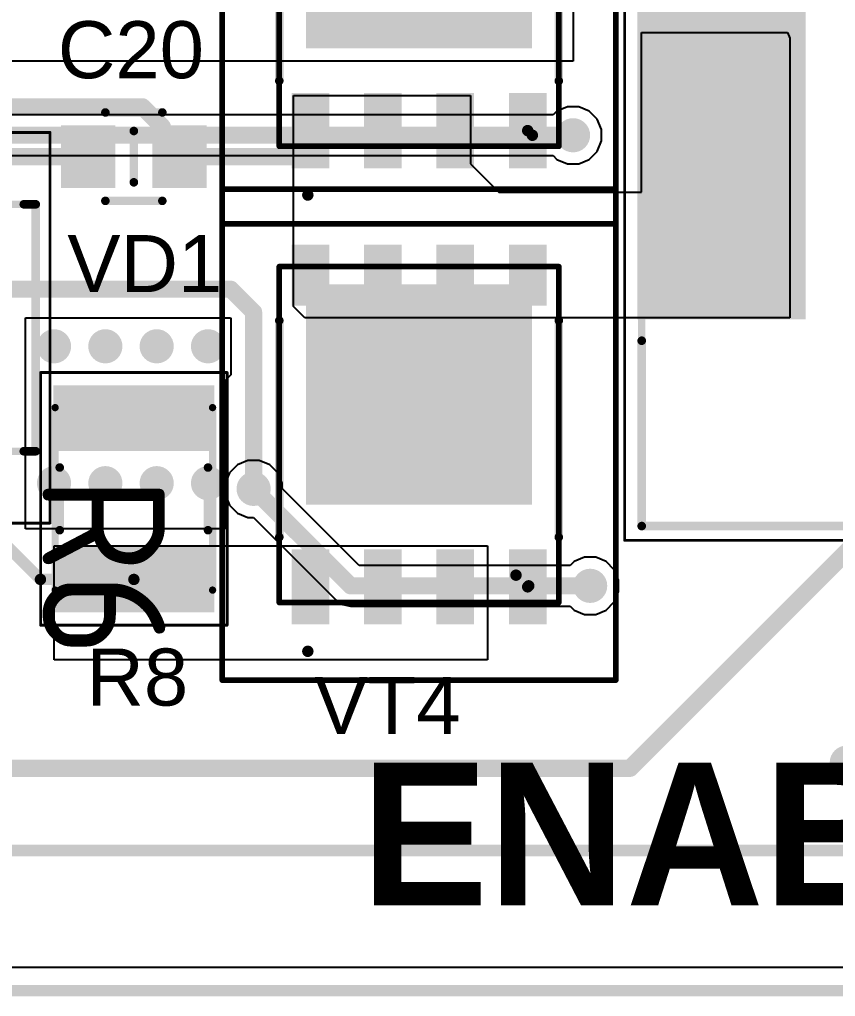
# Model space of a CAD drawing. Header units: inches. Extents: x -1.5 to 75.1, y -0.1 to 70.1.
# Drawn here: x 24 to 38.3, y -0.1 to 17.03 of the extents above; entities that cross this region are included whole.
import ezdxf

# ---------------------------------------------------------------- set-up
doc = ezdxf.new("R2010")
doc.units = ezdxf.units.IN
for name, color, linetype in [('Assembly Notes', 56, 'Continuous'), ('Bottom Layer', 5, 'Continuous'), ('Mechanical 13', 56, 'Continuous'), ('Mechanical 15', 56, 'Continuous'), ('Mechanical 4', 56, 'Continuous'), ('Top Layer', 1, 'Continuous'), ('Top Overlay', 2, 'Continuous'), ('Top Paste', 8, 'Continuous'), ('Top Solder', 216, 'Continuous'), ('Via Holes', 16, 'Continuous')]:
    doc.layers.add(name, color=color, linetype=linetype)
doc.styles.add('Arial', font='', dxfattribs={"height": 0.2})
doc.styles.add('Century Gothic_Bold', font='', dxfattribs={"height": 0.2})
doc.styles.add('GOST type B', font='', dxfattribs={"height": 0.2})
doc.styles.get('Arial').set_extended_font_data('Arial')
doc.styles.get('Century Gothic_Bold').set_extended_font_data('Century Gothic', bold=True)
doc.styles.get('GOST type B').set_extended_font_data('GOST type B')

# ---------------------------------------------------------------- blocks, each defined once
blk = doc.blocks.new('P____PAK_SO_8_106')
at = {"layer": 'Top Layer'}
for points in [[(-3.178, 2.21), (-1.908, 2.21), (-1.908, 1.6), (-3.178, 1.6)], [(2.411, 2.21), (3.431, 2.21), (3.431, 1.6), (2.411, 1.6)], [(-1.075, -1.955), (-1.075, 1.955), (2.735, 1.955), (2.735, -1.955)], [(-3.178, 0.94), (-1.908, 0.94), (-1.908, 0.33), (-3.178, 0.33)], [(2.722, 0.94), (3.432, 0.94), (3.432, 0.33), (2.722, 0.33)], [(-3.178, -0.33), (-1.908, -0.33), (-1.908, -0.94), (-3.178, -0.94)], [(2.722, -0.33), (3.432, -0.33), (3.432, -0.94), (2.722, -0.94)], [(-3.178, -1.6), (-1.908, -1.6), (-1.908, -2.21), (-3.178, -2.21)], [(2.411, -1.6), (3.431, -1.6), (3.431, -2.21), (2.411, -2.21)]]:
    blk.add_hatch(color=1, dxfattribs=at).paths.add_polyline_path(points)
at = {"layer": 'Top Paste'}
for points in [[(-3.178, 2.21), (-1.908, 2.21), (-1.908, 1.6), (-3.178, 1.6)], [(2.411, 2.21), (3.431, 2.21), (3.431, 1.6), (2.411, 1.6)], [(-1.075, -1.955), (-1.075, 1.955), (2.735, 1.955), (2.735, -1.955)], [(-3.178, 0.94), (-1.908, 0.94), (-1.908, 0.33), (-3.178, 0.33)], [(2.722, 0.94), (3.432, 0.94), (3.432, 0.33), (2.722, 0.33)], [(-3.178, -0.33), (-1.908, -0.33), (-1.908, -0.94), (-3.178, -0.94)], [(2.722, -0.33), (3.432, -0.33), (3.432, -0.94), (2.722, -0.94)], [(-3.178, -1.6), (-1.908, -1.6), (-1.908, -2.21), (-3.178, -2.21)], [(2.411, -1.6), (3.431, -1.6), (3.431, -2.21), (2.411, -2.21)]]:
    blk.add_hatch(color=8, dxfattribs=at).paths.add_polyline_path(points)
at = {"layer": 'Top Solder'}
for points in [[(-3.203, 2.235), (-1.883, 2.235), (-1.883, 1.575), (-3.203, 1.575)], [(2.386, 2.235), (3.456, 2.235), (3.456, 1.575), (2.386, 1.575)], [(-1.1, -1.98), (-1.1, 1.98), (2.76, 1.98), (2.76, -1.98)], [(-3.203, 0.965), (-1.883, 0.965), (-1.883, 0.305), (-3.203, 0.305)], [(2.697, 0.965), (3.457, 0.965), (3.457, 0.305), (2.697, 0.305)], [(-3.203, -0.305), (-1.883, -0.305), (-1.883, -0.965), (-3.203, -0.965)], [(2.697, -0.305), (3.457, -0.305), (3.457, -0.965), (2.697, -0.965)], [(-3.203, -1.575), (-1.883, -1.575), (-1.883, -2.235), (-3.203, -2.235)], [(2.386, -1.575), (3.456, -1.575), (3.456, -2.235), (2.386, -2.235)]]:
    blk.add_hatch(color=216, dxfattribs=at).paths.add_polyline_path(points)
at = {"layer": 'Mechanical 13'}
for points in [[(-2.818, 2.45, 0.1, 0.1, 0), (3.072, 2.45, 0.1, 0.1, 0)], [(-2.818, 2.45, 0.1, 0.1, 0), (-2.818, -2.45, 0.1, 0.1, 0)], [(3.072, 2.45, 0.1, 0.1, 0), (3.072, -2.45, 0.1, 0.1, 0)], [(-2.818, -2.45, 0.1, 0.1, 0), (3.072, -2.45, 0.1, 0.1, 0)]]:
    blk.add_lwpolyline(points, format="xyseb", dxfattribs=at)
for points in [[(-2.843, 2.45, 0.05, 0.05, 1), (-2.793, 2.45, 0.05, 0.05, 1)], [(-2.843, 2.45, 0.05, 0.05, 1), (-2.793, 2.45, 0.05, 0.05, 1)], [(3.047, 2.45, 0.05, 0.05, 1), (3.097, 2.45, 0.05, 0.05, 1)], [(3.047, 2.45, 0.05, 0.05, 1), (3.097, 2.45, 0.05, 0.05, 1)], [(-2.843, -2.45, 0.05, 0.05, 1), (-2.793, -2.45, 0.05, 0.05, 1)], [(-2.843, -2.45, 0.05, 0.05, 1), (-2.793, -2.45, 0.05, 0.05, 1)], [(3.047, -2.45, 0.05, 0.05, 1), (3.097, -2.45, 0.05, 0.05, 1)], [(3.047, -2.45, 0.05, 0.05, 1), (3.097, -2.45, 0.05, 0.05, 1)]]:
    blk.add_lwpolyline(points, format="xyseb", close=True, dxfattribs=at)
at = {"layer": 'Mechanical 15'}
for points in [[(-4.178, 3.45, 0.1, 0.1, 0), (4.432, 3.45, 0.1, 0.1, 0)], [(-4.178, 3.45, 0.1, 0.1, 0), (-4.178, -3.45, 0.1, 0.1, 0)], [(4.432, 3.45, 0.1, 0.1, 0), (4.432, -3.45, 0.1, 0.1, 0)], [(-4.178, -3.45, 0.1, 0.1, 0), (4.432, -3.45, 0.1, 0.1, 0)]]:
    blk.add_lwpolyline(points, format="xyseb", dxfattribs=at)
for points in [[(-4.203, 3.45, 0.05, 0.05, 1), (-4.153, 3.45, 0.05, 0.05, 1)], [(-4.203, 3.45, 0.05, 0.05, 1), (-4.153, 3.45, 0.05, 0.05, 1)], [(4.407, 3.45, 0.05, 0.05, 1), (4.457, 3.45, 0.05, 0.05, 1)], [(4.407, 3.45, 0.05, 0.05, 1), (4.457, 3.45, 0.05, 0.05, 1)], [(-4.203, -3.45, 0.05, 0.05, 1), (-4.153, -3.45, 0.05, 0.05, 1)], [(-4.203, -3.45, 0.05, 0.05, 1), (-4.153, -3.45, 0.05, 0.05, 1)], [(4.407, -3.45, 0.05, 0.05, 1), (4.457, -3.45, 0.05, 0.05, 1)], [(4.407, -3.45, 0.05, 0.05, 1), (4.457, -3.45, 0.05, 0.05, 1)]]:
    blk.add_lwpolyline(points, format="xyseb", close=True, dxfattribs=at)
at = {"layer": 'Top Overlay'}
for points in [[(-1.673, 2.45, 0.15, 0.15, 0), (2.127, 2.45, 0.15, 0.15, 0)], [(-3.673, 1.9, 0.1, 0.1, -1), (-3.673, 2, 0.1, 0.1, 0)], [(-3.673, 2, 0.1, 0.1, -1), (-3.673, 1.9, 0.1, 0.1, 0)], [(-1.673, -2.45, 0.15, 0.15, 0), (2.127, -2.45, 0.15, 0.15, 0)]]:
    blk.add_lwpolyline(points, format="xyseb", dxfattribs=at)
for points in [[(-1.71, 2.45, 0.075, 0.075, 1), (-1.635, 2.45, 0.075, 0.075, 1)], [(2.09, 2.45, 0.075, 0.075, 1), (2.165, 2.45, 0.075, 0.075, 1)], [(-3.698, 2, 0.05, 0.05, 1), (-3.648, 2, 0.05, 0.05, 1)], [(-3.698, 2, 0.05, 0.05, 1), (-3.648, 2, 0.05, 0.05, 1)], [(-3.698, 1.9, 0.05, 0.05, 1), (-3.648, 1.9, 0.05, 0.05, 1)], [(-3.698, 1.9, 0.05, 0.05, 1), (-3.648, 1.9, 0.05, 0.05, 1)], [(-1.71, -2.45, 0.075, 0.075, 1), (-1.635, -2.45, 0.075, 0.075, 1)], [(2.09, -2.45, 0.075, 0.075, 1), (2.165, -2.45, 0.075, 0.075, 1)]]:
    blk.add_lwpolyline(points, format="xyseb", close=True, dxfattribs=at)
blk = doc.blocks.new('P____PAK_SO_8_107')
at = {"layer": 'Top Layer'}
for points in [[(-3.178, 2.21), (-1.908, 2.21), (-1.908, 1.6), (-3.178, 1.6)], [(2.411, 2.21), (3.431, 2.21), (3.431, 1.6), (2.411, 1.6)], [(-1.075, -1.955), (-1.075, 1.955), (2.735, 1.955), (2.735, -1.955)], [(-3.178, 0.94), (-1.908, 0.94), (-1.908, 0.33), (-3.178, 0.33)], [(2.722, 0.94), (3.432, 0.94), (3.432, 0.33), (2.722, 0.33)], [(-3.178, -0.33), (-1.908, -0.33), (-1.908, -0.94), (-3.178, -0.94)], [(2.722, -0.33), (3.432, -0.33), (3.432, -0.94), (2.722, -0.94)], [(-3.178, -1.6), (-1.908, -1.6), (-1.908, -2.21), (-3.178, -2.21)], [(2.411, -1.6), (3.431, -1.6), (3.431, -2.21), (2.411, -2.21)]]:
    blk.add_hatch(color=1, dxfattribs=at).paths.add_polyline_path(points)
at = {"layer": 'Top Paste'}
for points in [[(-3.178, 2.21), (-1.908, 2.21), (-1.908, 1.6), (-3.178, 1.6)], [(2.411, 2.21), (3.431, 2.21), (3.431, 1.6), (2.411, 1.6)], [(-1.075, -1.955), (-1.075, 1.955), (2.735, 1.955), (2.735, -1.955)], [(-3.178, 0.94), (-1.908, 0.94), (-1.908, 0.33), (-3.178, 0.33)], [(2.722, 0.94), (3.432, 0.94), (3.432, 0.33), (2.722, 0.33)], [(-3.178, -0.33), (-1.908, -0.33), (-1.908, -0.94), (-3.178, -0.94)], [(2.722, -0.33), (3.432, -0.33), (3.432, -0.94), (2.722, -0.94)], [(-3.178, -1.6), (-1.908, -1.6), (-1.908, -2.21), (-3.178, -2.21)], [(2.411, -1.6), (3.431, -1.6), (3.431, -2.21), (2.411, -2.21)]]:
    blk.add_hatch(color=8, dxfattribs=at).paths.add_polyline_path(points)
at = {"layer": 'Top Solder'}
for points in [[(-3.203, 2.235), (-1.883, 2.235), (-1.883, 1.575), (-3.203, 1.575)], [(2.386, 2.235), (3.456, 2.235), (3.456, 1.575), (2.386, 1.575)], [(-1.1, -1.98), (-1.1, 1.98), (2.76, 1.98), (2.76, -1.98)], [(-3.203, 0.965), (-1.883, 0.965), (-1.883, 0.305), (-3.203, 0.305)], [(2.697, 0.965), (3.457, 0.965), (3.457, 0.305), (2.697, 0.305)], [(-3.203, -0.305), (-1.883, -0.305), (-1.883, -0.965), (-3.203, -0.965)], [(2.697, -0.305), (3.457, -0.305), (3.457, -0.965), (2.697, -0.965)], [(-3.203, -1.575), (-1.883, -1.575), (-1.883, -2.235), (-3.203, -2.235)], [(2.386, -1.575), (3.456, -1.575), (3.456, -2.235), (2.386, -2.235)]]:
    blk.add_hatch(color=216, dxfattribs=at).paths.add_polyline_path(points)
at = {"layer": 'Mechanical 13'}
for points in [[(-2.818, 2.45, 0.1, 0.1, 0), (-2.818, -2.45, 0.1, 0.1, 0)], [(-2.818, 2.45, 0.1, 0.1, 0), (3.072, 2.45, 0.1, 0.1, 0)], [(3.072, 2.45, 0.1, 0.1, 0), (3.072, -2.45, 0.1, 0.1, 0)], [(-2.818, -2.45, 0.1, 0.1, 0), (3.072, -2.45, 0.1, 0.1, 0)]]:
    blk.add_lwpolyline(points, format="xyseb", dxfattribs=at)
for points in [[(-2.843, 2.45, 0.05, 0.05, 1), (-2.793, 2.45, 0.05, 0.05, 1)], [(-2.843, 2.45, 0.05, 0.05, 1), (-2.793, 2.45, 0.05, 0.05, 1)], [(3.047, 2.45, 0.05, 0.05, 1), (3.097, 2.45, 0.05, 0.05, 1)], [(3.047, 2.45, 0.05, 0.05, 1), (3.097, 2.45, 0.05, 0.05, 1)], [(-2.843, -2.45, 0.05, 0.05, 1), (-2.793, -2.45, 0.05, 0.05, 1)], [(-2.843, -2.45, 0.05, 0.05, 1), (-2.793, -2.45, 0.05, 0.05, 1)], [(3.047, -2.45, 0.05, 0.05, 1), (3.097, -2.45, 0.05, 0.05, 1)], [(3.047, -2.45, 0.05, 0.05, 1), (3.097, -2.45, 0.05, 0.05, 1)]]:
    blk.add_lwpolyline(points, format="xyseb", close=True, dxfattribs=at)
at = {"layer": 'Mechanical 15'}
for points in [[(-4.178, 3.45, 0.1, 0.1, 0), (-4.178, -3.45, 0.1, 0.1, 0)], [(-4.178, 3.45, 0.1, 0.1, 0), (4.432, 3.45, 0.1, 0.1, 0)], [(4.432, 3.45, 0.1, 0.1, 0), (4.432, -3.45, 0.1, 0.1, 0)], [(-4.178, -3.45, 0.1, 0.1, 0), (4.432, -3.45, 0.1, 0.1, 0)]]:
    blk.add_lwpolyline(points, format="xyseb", dxfattribs=at)
for points in [[(-4.203, 3.45, 0.05, 0.05, 1), (-4.153, 3.45, 0.05, 0.05, 1)], [(-4.203, 3.45, 0.05, 0.05, 1), (-4.153, 3.45, 0.05, 0.05, 1)], [(4.407, 3.45, 0.05, 0.05, 1), (4.457, 3.45, 0.05, 0.05, 1)], [(4.407, 3.45, 0.05, 0.05, 1), (4.457, 3.45, 0.05, 0.05, 1)], [(-4.203, -3.45, 0.05, 0.05, 1), (-4.153, -3.45, 0.05, 0.05, 1)], [(-4.203, -3.45, 0.05, 0.05, 1), (-4.153, -3.45, 0.05, 0.05, 1)], [(4.407, -3.45, 0.05, 0.05, 1), (4.457, -3.45, 0.05, 0.05, 1)], [(4.407, -3.45, 0.05, 0.05, 1), (4.457, -3.45, 0.05, 0.05, 1)]]:
    blk.add_lwpolyline(points, format="xyseb", close=True, dxfattribs=at)
at = {"layer": 'Top Overlay'}
for points in [[(-1.673, 2.45, 0.15, 0.15, 0), (2.127, 2.45, 0.15, 0.15, 0)], [(-3.673, 1.9, 0.1, 0.1, -1), (-3.673, 2, 0.1, 0.1, 0)], [(-3.673, 2, 0.1, 0.1, -1), (-3.673, 1.9, 0.1, 0.1, 0)], [(-1.673, -2.45, 0.15, 0.15, 0), (2.127, -2.45, 0.15, 0.15, 0)]]:
    blk.add_lwpolyline(points, format="xyseb", dxfattribs=at)
for points in [[(-1.71, 2.45, 0.075, 0.075, 1), (-1.635, 2.45, 0.075, 0.075, 1)], [(2.09, 2.45, 0.075, 0.075, 1), (2.165, 2.45, 0.075, 0.075, 1)], [(-3.698, 2, 0.05, 0.05, 1), (-3.648, 2, 0.05, 0.05, 1)], [(-3.698, 2, 0.05, 0.05, 1), (-3.648, 2, 0.05, 0.05, 1)], [(-3.698, 1.9, 0.05, 0.05, 1), (-3.648, 1.9, 0.05, 0.05, 1)], [(-3.698, 1.9, 0.05, 0.05, 1), (-3.648, 1.9, 0.05, 0.05, 1)], [(-1.71, -2.45, 0.075, 0.075, 1), (-1.635, -2.45, 0.075, 0.075, 1)], [(2.09, -2.45, 0.075, 0.075, 1), (2.165, -2.45, 0.075, 0.075, 1)]]:
    blk.add_lwpolyline(points, format="xyseb", close=True, dxfattribs=at)
blk = doc.blocks.new('SMA_114')
at = {"layer": 'Top Layer'}
for points in [[(-3.175, 0.75), (-1.055, 0.75), (-1.055, -0.75), (-3.175, -0.75)], [(1.055, 0.75), (3.175, 0.75), (3.175, -0.75), (1.055, -0.75)]]:
    blk.add_hatch(color=1, dxfattribs=at).paths.add_polyline_path(points)
at = {"layer": 'Top Paste'}
for points in [[(-3.175, 0.75), (-1.055, 0.75), (-1.055, -0.75), (-3.175, -0.75)], [(1.055, 0.75), (3.175, 0.75), (3.175, -0.75), (1.055, -0.75)]]:
    blk.add_hatch(color=8, dxfattribs=at).paths.add_polyline_path(points)
at = {"layer": 'Top Solder'}
for points in [[(-3.2, 0.775), (-1.03, 0.775), (-1.03, -0.775), (-3.2, -0.775)], [(1.03, 0.775), (3.2, 0.775), (3.2, -0.775), (1.03, -0.775)]]:
    blk.add_hatch(color=216, dxfattribs=at).paths.add_polyline_path(points)
at = {"layer": 'Mechanical 13'}
for points in [[(-2.165, -1.28, 0.127, 0.127, 0), (-2.165, 1.28, 0.127, 0.127, 0)], [(2.165, 1.28, 0.127, 0.127, 0), (-2.165, 1.28, 0.127, 0.127, 0)], [(2.165, -1.28, 0.127, 0.127, 0), (2.165, 1.28, 0.127, 0.127, 0)], [(2.165, -1.28, 0.127, 0.127, 0), (-2.165, -1.28, 0.127, 0.127, 0)]]:
    blk.add_lwpolyline(points, format="xyseb", dxfattribs=at)
for points in [[(-2.197, 1.28, 0.0635, 0.0635, 1), (-2.133, 1.28, 0.0635, 0.0635, 1)], [(-2.197, 1.28, 0.0635, 0.0635, 1), (-2.133, 1.28, 0.0635, 0.0635, 1)], [(2.133, 1.28, 0.0635, 0.0635, 1), (2.197, 1.28, 0.0635, 0.0635, 1)], [(2.133, 1.28, 0.0635, 0.0635, 1), (2.197, 1.28, 0.0635, 0.0635, 1)], [(-2.197, -1.28, 0.0635, 0.0635, 1), (-2.133, -1.28, 0.0635, 0.0635, 1)], [(-2.197, -1.28, 0.0635, 0.0635, 1), (-2.133, -1.28, 0.0635, 0.0635, 1)], [(2.133, -1.28, 0.0635, 0.0635, 1), (2.197, -1.28, 0.0635, 0.0635, 1)], [(2.133, -1.28, 0.0635, 0.0635, 1), (2.197, -1.28, 0.0635, 0.0635, 1)]]:
    blk.add_lwpolyline(points, format="xyseb", close=True, dxfattribs=at)
at = {"layer": 'Mechanical 15'}
for points in [[(-3.425, -1.53, 0.05, 0.05, 0), (-3.425, 1.53, 0.05, 0.05, 0)], [(3.425, 1.53, 0.05, 0.05, 0), (-3.425, 1.53, 0.05, 0.05, 0)], [(3.425, -1.53, 0.05, 0.05, 0), (3.425, 1.53, 0.05, 0.05, 0)], [(3.425, -1.53, 0.05, 0.05, 0), (-3.425, -1.53, 0.05, 0.05, 0)]]:
    blk.add_lwpolyline(points, format="xyseb", dxfattribs=at)
for points in [[(-3.437, 1.53, 0.025, 0.025, 1), (-3.413, 1.53, 0.025, 0.025, 1)], [(-3.437, 1.53, 0.025, 0.025, 1), (-3.413, 1.53, 0.025, 0.025, 1)], [(3.413, 1.53, 0.025, 0.025, 1), (3.437, 1.53, 0.025, 0.025, 1)], [(3.413, 1.53, 0.025, 0.025, 1), (3.437, 1.53, 0.025, 0.025, 1)], [(-3.437, -1.53, 0.025, 0.025, 1), (-3.413, -1.53, 0.025, 0.025, 1)], [(-3.437, -1.53, 0.025, 0.025, 1), (-3.413, -1.53, 0.025, 0.025, 1)], [(3.413, -1.53, 0.025, 0.025, 1), (3.437, -1.53, 0.025, 0.025, 1)], [(3.413, -1.53, 0.025, 0.025, 1), (3.437, -1.53, 0.025, 0.025, 1)]]:
    blk.add_lwpolyline(points, format="xyseb", close=True, dxfattribs=at)
at = {"layer": 'Top Overlay'}
for points in [[(-2.165, 1.07, 0.15, 0.15, 0), (-2.165, 1.28, 0.15, 0.15, 0)], [(2.165, 1.28, 0.15, 0.15, 0), (-2.165, 1.28, 0.15, 0.15, 0)], [(2.165, 1.07, 0.15, 0.15, 0), (2.165, 1.28, 0.15, 0.15, 0)], [(-2.165, -1.28, 0.15, 0.15, 0), (-2.165, -1.07, 0.15, 0.15, 0)], [(2.165, -1.28, 0.15, 0.15, 0), (2.165, -1.07, 0.15, 0.15, 0)], [(2.165, -1.28, 0.15, 0.15, 0), (-2.165, -1.28, 0.15, 0.15, 0)]]:
    blk.add_lwpolyline(points, format="xyseb", dxfattribs=at)
for points in [[(-2.203, 1.28, 0.075, 0.075, 1), (-2.127, 1.28, 0.075, 0.075, 1)], [(-2.203, 1.28, 0.075, 0.075, 1), (-2.127, 1.28, 0.075, 0.075, 1)], [(2.127, 1.28, 0.075, 0.075, 1), (2.203, 1.28, 0.075, 0.075, 1)], [(2.127, 1.28, 0.075, 0.075, 1), (2.203, 1.28, 0.075, 0.075, 1)], [(-2.203, 1.07, 0.075, 0.075, 1), (-2.127, 1.07, 0.075, 0.075, 1)], [(2.127, 1.07, 0.075, 0.075, 1), (2.203, 1.07, 0.075, 0.075, 1)], [(-2.203, -1.07, 0.075, 0.075, 1), (-2.127, -1.07, 0.075, 0.075, 1)], [(2.127, -1.07, 0.075, 0.075, 1), (2.203, -1.07, 0.075, 0.075, 1)], [(-2.9, -1.25, 0.2, 0.2, 1), (-3.1, -1.25, 0.2, 0.2, 1)], [(-3.15, -1.25, 0.1, 0.1, 1), (-3.05, -1.25, 0.1, 0.1, 1)], [(-2.95, -1.25, 0.1, 0.1, 1), (-2.85, -1.25, 0.1, 0.1, 1)], [(-2.203, -1.28, 0.075, 0.075, 1), (-2.127, -1.28, 0.075, 0.075, 1)], [(-2.203, -1.28, 0.075, 0.075, 1), (-2.127, -1.28, 0.075, 0.075, 1)], [(2.127, -1.28, 0.075, 0.075, 1), (2.203, -1.28, 0.075, 0.075, 1)], [(2.127, -1.28, 0.075, 0.075, 1), (2.203, -1.28, 0.075, 0.075, 1)]]:
    blk.add_lwpolyline(points, format="xyseb", close=True, dxfattribs=at)
blk = doc.blocks.new('1210R_131')
at = {"layer": 'Top Layer'}
for points in [[(-1.963, 1.385), (-0.863, 1.385), (-0.863, -1.385), (-1.963, -1.385)], [(0.863, 1.385), (1.963, 1.385), (1.963, -1.385), (0.863, -1.385)]]:
    blk.add_hatch(color=1, dxfattribs=at).paths.add_polyline_path(points)
at = {"layer": 'Top Paste'}
for points in [[(-1.963, 1.385), (-0.863, 1.385), (-0.863, -1.385), (-1.963, -1.385)], [(0.863, 1.385), (1.963, 1.385), (1.963, -1.385), (0.863, -1.385)]]:
    blk.add_hatch(color=8, dxfattribs=at).paths.add_polyline_path(points)
at = {"layer": 'Top Solder'}
for points in [[(-1.988, 1.41), (-0.838, 1.41), (-0.838, -1.41), (-1.988, -1.41)], [(0.838, 1.41), (1.988, 1.41), (1.988, -1.41), (0.838, -1.41)]]:
    blk.add_hatch(color=216, dxfattribs=at).paths.add_polyline_path(points)
at = {"layer": 'Mechanical 13'}
for points in [[(-1.6, -1.38, 0.127, 0.127, 0), (-1.6, 1.38, 0.127, 0.127, 0)], [(1.6, 1.38, 0.127, 0.127, 0), (-1.6, 1.38, 0.127, 0.127, 0)], [(1.6, -1.38, 0.127, 0.127, 0), (1.6, 1.38, 0.127, 0.127, 0)], [(1.6, -1.38, 0.127, 0.127, 0), (-1.6, -1.38, 0.127, 0.127, 0)]]:
    blk.add_lwpolyline(points, format="xyseb", dxfattribs=at)
for points in [[(-1.632, 1.38, 0.0635, 0.0635, 1), (-1.568, 1.38, 0.0635, 0.0635, 1)], [(-1.632, 1.38, 0.0635, 0.0635, 1), (-1.568, 1.38, 0.0635, 0.0635, 1)], [(1.568, 1.38, 0.0635, 0.0635, 1), (1.632, 1.38, 0.0635, 0.0635, 1)], [(1.568, 1.38, 0.0635, 0.0635, 1), (1.632, 1.38, 0.0635, 0.0635, 1)], [(-1.632, -1.38, 0.0635, 0.0635, 1), (-1.568, -1.38, 0.0635, 0.0635, 1)], [(-1.632, -1.38, 0.0635, 0.0635, 1), (-1.568, -1.38, 0.0635, 0.0635, 1)], [(1.568, -1.38, 0.0635, 0.0635, 1), (1.632, -1.38, 0.0635, 0.0635, 1)], [(1.568, -1.38, 0.0635, 0.0635, 1), (1.632, -1.38, 0.0635, 0.0635, 1)]]:
    blk.add_lwpolyline(points, format="xyseb", close=True, dxfattribs=at)
at = {"layer": 'Mechanical 15'}
for points in [[(-2.215, -1.635, 0.05, 0.05, 0), (-2.215, 1.635, 0.05, 0.05, 0)], [(2.215, 1.635, 0.05, 0.05, 0), (-2.215, 1.635, 0.05, 0.05, 0)], [(2.215, -1.635, 0.05, 0.05, 0), (2.215, 1.635, 0.05, 0.05, 0)], [(2.215, -1.635, 0.05, 0.05, 0), (-2.215, -1.635, 0.05, 0.05, 0)]]:
    blk.add_lwpolyline(points, format="xyseb", dxfattribs=at)
for points in [[(-2.227, 1.635, 0.025, 0.025, 1), (-2.203, 1.635, 0.025, 0.025, 1)], [(-2.227, 1.635, 0.025, 0.025, 1), (-2.203, 1.635, 0.025, 0.025, 1)], [(2.203, 1.635, 0.025, 0.025, 1), (2.227, 1.635, 0.025, 0.025, 1)], [(2.203, 1.635, 0.025, 0.025, 1), (2.227, 1.635, 0.025, 0.025, 1)], [(-2.227, -1.635, 0.025, 0.025, 1), (-2.203, -1.635, 0.025, 0.025, 1)], [(-2.227, -1.635, 0.025, 0.025, 1), (-2.203, -1.635, 0.025, 0.025, 1)], [(2.203, -1.635, 0.025, 0.025, 1), (2.227, -1.635, 0.025, 0.025, 1)], [(2.203, -1.635, 0.025, 0.025, 1), (2.227, -1.635, 0.025, 0.025, 1)]]:
    blk.add_lwpolyline(points, format="xyseb", close=True, dxfattribs=at)
at = {"layer": 'Top Overlay'}
for points in [[(0.55, 1.3, 0.15, 0.15, 0), (-0.55, 1.3, 0.15, 0.15, 0)], [(0.55, -1.3, 0.15, 0.15, 0), (-0.55, -1.3, 0.15, 0.15, 0)]]:
    blk.add_lwpolyline(points, format="xyseb", dxfattribs=at)
for points in [[(-0.587, 1.3, 0.075, 0.075, 1), (-0.512, 1.3, 0.075, 0.075, 1)], [(0.512, 1.3, 0.075, 0.075, 1), (0.587, 1.3, 0.075, 0.075, 1)], [(-0.587, -1.3, 0.075, 0.075, 1), (-0.512, -1.3, 0.075, 0.075, 1)], [(0.512, -1.3, 0.075, 0.075, 1), (0.587, -1.3, 0.075, 0.075, 1)]]:
    blk.add_lwpolyline(points, format="xyseb", close=True, dxfattribs=at)
blk = doc.blocks.new('0603R_133')
at = {"layer": 'Top Layer'}
for points in [[(-1.05, -0.475), (-1.05, 0.475), (-0.25, 0.475), (-0.25, -0.475)], [(0.25, -0.475), (0.25, 0.475), (1.05, 0.475), (1.05, -0.475)]]:
    blk.add_hatch(color=1, dxfattribs=at).paths.add_polyline_path(points)
at = {"layer": 'Top Paste'}
for points in [[(-1.05, -0.475), (-1.05, 0.475), (-0.25, 0.475), (-0.25, -0.475)], [(0.25, -0.475), (0.25, 0.475), (1.05, 0.475), (1.05, -0.475)]]:
    blk.add_hatch(color=8, dxfattribs=at).paths.add_polyline_path(points)
at = {"layer": 'Top Solder'}
for points in [[(-1.075, -0.5), (-1.075, 0.5), (-0.225, 0.5), (-0.225, -0.5)], [(0.225, -0.5), (0.225, 0.5), (1.075, 0.5), (1.075, -0.5)]]:
    blk.add_hatch(color=216, dxfattribs=at).paths.add_polyline_path(points)
at = {"layer": 'Assembly Notes'}
for points in [[(-0.85, -0.475, 0.25, 0.25, 0), (-0.85, 0.475, 0.25, 0.25, 0)], [(0.85, 0.475, 0.25, 0.25, 0), (-0.85, 0.475, 0.25, 0.25, 0)], [(0.85, -0.475, 0.25, 0.25, 0), (0.85, 0.475, 0.25, 0.25, 0)], [(0.85, -0.475, 0.25, 0.25, 0), (-0.85, -0.475, 0.25, 0.25, 0)]]:
    blk.add_lwpolyline(points, format="xyseb", dxfattribs=at)
for points in [[(-0.913, 0.475, 0.125, 0.125, 1), (-0.788, 0.475, 0.125, 0.125, 1)], [(-0.913, 0.475, 0.125, 0.125, 1), (-0.788, 0.475, 0.125, 0.125, 1)], [(0.787, 0.475, 0.125, 0.125, 1), (0.912, 0.475, 0.125, 0.125, 1)], [(0.787, 0.475, 0.125, 0.125, 1), (0.912, 0.475, 0.125, 0.125, 1)], [(-0.913, -0.475, 0.125, 0.125, 1), (-0.788, -0.475, 0.125, 0.125, 1)], [(-0.913, -0.475, 0.125, 0.125, 1), (-0.788, -0.475, 0.125, 0.125, 1)], [(0.787, -0.475, 0.125, 0.125, 1), (0.912, -0.475, 0.125, 0.125, 1)], [(0.787, -0.475, 0.125, 0.125, 1), (0.912, -0.475, 0.125, 0.125, 1)]]:
    blk.add_lwpolyline(points, format="xyseb", close=True, dxfattribs=at)
at = {"layer": 'Top Overlay'}
for points in [[(0.5, 0.725, 0.15, 0.15, 0), (-0.5, 0.725, 0.15, 0.15, 0)], [(0.5, -0.725, 0.15, 0.15, 0), (-0.5, -0.725, 0.15, 0.15, 0)]]:
    blk.add_lwpolyline(points, format="xyseb", dxfattribs=at)
for points in [[(-0.537, 0.725, 0.075, 0.075, 1), (-0.462, 0.725, 0.075, 0.075, 1)], [(0.462, 0.725, 0.075, 0.075, 1), (0.537, 0.725, 0.075, 0.075, 1)], [(-0.537, -0.725, 0.075, 0.075, 1), (-0.462, -0.725, 0.075, 0.075, 1)], [(0.462, -0.725, 0.075, 0.075, 1), (0.537, -0.725, 0.075, 0.075, 1)]]:
    blk.add_lwpolyline(points, format="xyseb", close=True, dxfattribs=at)
at = {"layer": 'Assembly Notes', "style": 'GOST type B'}
blk.add_text('R6', height=2.15, dxfattribs=at).set_placement((-2.4, 1.4))
blk = doc.blocks.new('SPRH127_143')
at = {"layer": 'Top Layer'}
for points in [[(-6.146, 2.573), (-3.246, 2.573), (-3.246, -2.827), (-6.146, -2.827)], [(3.754, 2.573), (6.654, 2.573), (6.654, -2.827), (3.754, -2.827)]]:
    blk.add_hatch(color=1, dxfattribs=at).paths.add_polyline_path(points)
at = {"layer": 'Top Paste'}
for points in [[(-6.146, 2.573), (-3.246, 2.573), (-3.246, -2.827), (-6.146, -2.827)], [(3.754, 2.573), (6.654, 2.573), (6.654, -2.827), (3.754, -2.827)]]:
    blk.add_hatch(color=8, dxfattribs=at).paths.add_polyline_path(points)
at = {"layer": 'Top Solder'}
for points in [[(-6.171, 2.598), (-3.221, 2.598), (-3.221, -2.852), (-6.171, -2.852)], [(3.729, 2.598), (6.679, 2.598), (6.679, -2.852), (3.729, -2.852)]]:
    blk.add_hatch(color=216, dxfattribs=at).paths.add_polyline_path(points)
at = {"layer": 'Mechanical 13'}
for points in [[(-6.096, 6.223, 0.127, 0.127, 0), (6.604, 6.223, 0.127, 0.127, 0)], [(-6.096, -6.477, 0.127, 0.127, 0), (-6.096, 6.223, 0.127, 0.127, 0)], [(6.604, -6.477, 0.127, 0.127, 0), (6.604, 6.223, 0.127, 0.127, 0)], [(-6.096, -6.477, 0.127, 0.127, 0), (6.604, -6.477, 0.127, 0.127, 0)]]:
    blk.add_lwpolyline(points, format="xyseb", dxfattribs=at)
for points in [[(-6.128, 6.223, 0.0635, 0.0635, 1), (-6.064, 6.223, 0.0635, 0.0635, 1)], [(-6.128, 6.223, 0.0635, 0.0635, 1), (-6.064, 6.223, 0.0635, 0.0635, 1)], [(6.572, 6.223, 0.0635, 0.0635, 1), (6.636, 6.223, 0.0635, 0.0635, 1)], [(6.572, 6.223, 0.0635, 0.0635, 1), (6.636, 6.223, 0.0635, 0.0635, 1)], [(-6.128, -6.477, 0.0635, 0.0635, 1), (-6.064, -6.477, 0.0635, 0.0635, 1)], [(-6.128, -6.477, 0.0635, 0.0635, 1), (-6.064, -6.477, 0.0635, 0.0635, 1)], [(6.572, -6.477, 0.0635, 0.0635, 1), (6.636, -6.477, 0.0635, 0.0635, 1)], [(6.572, -6.477, 0.0635, 0.0635, 1), (6.636, -6.477, 0.0635, 0.0635, 1)]]:
    blk.add_lwpolyline(points, format="xyseb", close=True, dxfattribs=at)
at = {"layer": 'Mechanical 15'}
for points in [[(-6.396, 6.473, 0.05, 0.05, 0), (6.904, 6.473, 0.05, 0.05, 0)], [(-6.396, -6.727, 0.05, 0.05, 0), (-6.396, 6.473, 0.05, 0.05, 0)], [(6.904, -6.727, 0.05, 0.05, 0), (6.904, 6.473, 0.05, 0.05, 0)], [(-6.396, -6.727, 0.05, 0.05, 0), (6.904, -6.727, 0.05, 0.05, 0)]]:
    blk.add_lwpolyline(points, format="xyseb", dxfattribs=at)
for points in [[(-6.408, 6.473, 0.025, 0.025, 1), (-6.384, 6.473, 0.025, 0.025, 1)], [(-6.408, 6.473, 0.025, 0.025, 1), (-6.384, 6.473, 0.025, 0.025, 1)], [(6.892, 6.473, 0.025, 0.025, 1), (6.916, 6.473, 0.025, 0.025, 1)], [(6.892, 6.473, 0.025, 0.025, 1), (6.916, 6.473, 0.025, 0.025, 1)], [(-6.408, -6.727, 0.025, 0.025, 1), (-6.384, -6.727, 0.025, 0.025, 1)], [(-6.408, -6.727, 0.025, 0.025, 1), (-6.384, -6.727, 0.025, 0.025, 1)], [(6.892, -6.727, 0.025, 0.025, 1), (6.916, -6.727, 0.025, 0.025, 1)], [(6.892, -6.727, 0.025, 0.025, 1), (6.916, -6.727, 0.025, 0.025, 1)]]:
    blk.add_lwpolyline(points, format="xyseb", close=True, dxfattribs=at)
at = {"layer": 'Top Overlay'}
for points in [[(-6.096, 6.223, 0.15, 0.15, 0), (6.604, 6.223, 0.15, 0.15, 0)], [(-6.096, 2.973, 0.15, 0.15, 0), (-6.096, 6.223, 0.15, 0.15, 0)], [(6.604, 2.973, 0.15, 0.15, 0), (6.604, 6.223, 0.15, 0.15, 0)], [(-6.096, -6.477, 0.15, 0.15, 0), (-6.096, -3.227, 0.15, 0.15, 0)], [(6.604, -6.477, 0.15, 0.15, 0), (6.604, -3.227, 0.15, 0.15, 0)], [(-6.096, -6.477, 0.15, 0.15, 0), (6.604, -6.477, 0.15, 0.15, 0)]]:
    blk.add_lwpolyline(points, format="xyseb", dxfattribs=at)
for points in [[(-6.134, 6.223, 0.075, 0.075, 1), (-6.058, 6.223, 0.075, 0.075, 1)], [(-6.134, 6.223, 0.075, 0.075, 1), (-6.058, 6.223, 0.075, 0.075, 1)], [(6.566, 6.223, 0.075, 0.075, 1), (6.642, 6.223, 0.075, 0.075, 1)], [(6.566, 6.223, 0.075, 0.075, 1), (6.642, 6.223, 0.075, 0.075, 1)], [(-6.134, 2.973, 0.075, 0.075, 1), (-6.058, 2.973, 0.075, 0.075, 1)], [(6.566, 2.973, 0.075, 0.075, 1), (6.642, 2.973, 0.075, 0.075, 1)], [(-6.134, -3.227, 0.075, 0.075, 1), (-6.058, -3.227, 0.075, 0.075, 1)], [(6.566, -3.227, 0.075, 0.075, 1), (6.642, -3.227, 0.075, 0.075, 1)], [(-6.134, -6.477, 0.075, 0.075, 1), (-6.058, -6.477, 0.075, 0.075, 1)], [(-6.134, -6.477, 0.075, 0.075, 1), (-6.058, -6.477, 0.075, 0.075, 1)], [(6.566, -6.477, 0.075, 0.075, 1), (6.642, -6.477, 0.075, 0.075, 1)], [(6.566, -6.477, 0.075, 0.075, 1), (6.642, -6.477, 0.075, 0.075, 1)]]:
    blk.add_lwpolyline(points, format="xyseb", close=True, dxfattribs=at)
blk = doc.blocks.new('0603C_173')
at = {"layer": 'Top Layer'}
for points in [[(-1.25, -0.525), (-1.25, 0.525), (-0.35, 0.525), (-0.35, -0.525)], [(0.35, -0.525), (0.35, 0.525), (1.25, 0.525), (1.25, -0.525)]]:
    blk.add_hatch(color=1, dxfattribs=at).paths.add_polyline_path(points)
at = {"layer": 'Top Paste'}
for points in [[(-1.25, -0.525), (-1.25, 0.525), (-0.35, 0.525), (-0.35, -0.525)], [(0.35, -0.525), (0.35, 0.525), (1.25, 0.525), (1.25, -0.525)]]:
    blk.add_hatch(color=8, dxfattribs=at).paths.add_polyline_path(points)
at = {"layer": 'Top Solder'}
for points in [[(-1.275, -0.55), (-1.275, 0.55), (-0.325, 0.55), (-0.325, -0.55)], [(0.325, -0.55), (0.325, 0.55), (1.275, 0.55), (1.275, -0.55)]]:
    blk.add_hatch(color=216, dxfattribs=at).paths.add_polyline_path(points)
at = {"layer": 'Top Overlay'}
for points in [[(-0.5, 0.775, 0.15, 0.15, 0), (0.5, 0.775, 0.15, 0.15, 0)], [(0, -0.45, 0.15, 0.15, 0), (0, 0.45, 0.15, 0.15, 0)], [(-0.5, -0.775, 0.15, 0.15, 0), (0.5, -0.775, 0.15, 0.15, 0)]]:
    blk.add_lwpolyline(points, format="xyseb", dxfattribs=at)
for points in [[(-0.537, 0.775, 0.075, 0.075, 1), (-0.462, 0.775, 0.075, 0.075, 1)], [(0.462, 0.775, 0.075, 0.075, 1), (0.537, 0.775, 0.075, 0.075, 1)], [(-0.038, 0.45, 0.075, 0.075, 1), (0.038, 0.45, 0.075, 0.075, 1)], [(-0.038, -0.45, 0.075, 0.075, 1), (0.038, -0.45, 0.075, 0.075, 1)], [(-0.537, -0.775, 0.075, 0.075, 1), (-0.462, -0.775, 0.075, 0.075, 1)], [(0.462, -0.775, 0.075, 0.075, 1), (0.537, -0.775, 0.075, 0.075, 1)]]:
    blk.add_lwpolyline(points, format="xyseb", close=True, dxfattribs=at)

msp = doc.modelspace()

# ---------------------------------------------------------------- hatches: boundary and pattern name
at = {"layer": 'Bottom Layer'}
h = msp.add_hatch(color=5, dxfattribs=at)
edge = h.paths.add_edge_path()
edge.add_arc((33.7, 15), 0.3, 0, 360)
h = msp.add_hatch(color=5, dxfattribs=at)
edge = h.paths.add_edge_path()
edge.add_arc((24.6, 11.3), 0.3, 0, 360)
h = msp.add_hatch(color=5, dxfattribs=at)
edge = h.paths.add_edge_path()
edge.add_arc((25.5, 11.3), 0.3, 0, 360)
h = msp.add_hatch(color=5, dxfattribs=at)
edge = h.paths.add_edge_path()
edge.add_arc((26.4, 11.3), 0.3, 0, 360)
h = msp.add_hatch(color=5, dxfattribs=at)
edge = h.paths.add_edge_path()
edge.add_arc((27.3, 11.3), 0.3, 0, 360)
h = msp.add_hatch(color=5, dxfattribs=at)
edge = h.paths.add_edge_path()
edge.add_arc((24.6, 8.9), 0.3, 0, 360)
h = msp.add_hatch(color=5, dxfattribs=at)
edge = h.paths.add_edge_path()
edge.add_arc((25.5, 8.9), 0.3, 0, 360)
h = msp.add_hatch(color=5, dxfattribs=at)
edge = h.paths.add_edge_path()
edge.add_arc((26.4, 8.9), 0.3, 0, 360)
h = msp.add_hatch(color=5, dxfattribs=at)
edge = h.paths.add_edge_path()
edge.add_arc((27.3, 8.9), 0.3, 0, 360)
h = msp.add_hatch(color=5, dxfattribs=at)
edge = h.paths.add_edge_path()
edge.add_arc((28.1, 8.8), 0.3, 0, 360)
h = msp.add_hatch(color=5, dxfattribs=at)
edge = h.paths.add_edge_path()
edge.add_arc((34, 7.1), 0.3, 0, 360)
h = msp.add_hatch(color=5, dxfattribs=at)
edge = h.paths.add_edge_path()
edge.add_arc((38.5, 4), 0.3, 0, 360)
at = {"layer": 'Top Layer'}
h = msp.add_hatch(color=1, dxfattribs=at)
edge = h.paths.add_edge_path()
edge.add_arc((33.7, 15), 0.3, 0, 360)
h = msp.add_hatch(color=1, dxfattribs=at)
edge = h.paths.add_edge_path()
edge.add_arc((24.6, 11.3), 0.3, 0, 360)
h = msp.add_hatch(color=1, dxfattribs=at)
edge = h.paths.add_edge_path()
edge.add_arc((25.5, 11.3), 0.3, 0, 360)
h = msp.add_hatch(color=1, dxfattribs=at)
edge = h.paths.add_edge_path()
edge.add_arc((26.4, 11.3), 0.3, 0, 360)
h = msp.add_hatch(color=1, dxfattribs=at)
edge = h.paths.add_edge_path()
edge.add_arc((27.3, 11.3), 0.3, 0, 360)
h = msp.add_hatch(color=1, dxfattribs=at)
edge = h.paths.add_edge_path()
edge.add_arc((24.6, 8.9), 0.3, 0, 360)
h = msp.add_hatch(color=1, dxfattribs=at)
edge = h.paths.add_edge_path()
edge.add_arc((25.5, 8.9), 0.3, 0, 360)
h = msp.add_hatch(color=1, dxfattribs=at)
edge = h.paths.add_edge_path()
edge.add_arc((26.4, 8.9), 0.3, 0, 360)
h = msp.add_hatch(color=1, dxfattribs=at)
edge = h.paths.add_edge_path()
edge.add_arc((27.3, 8.9), 0.3, 0, 360)
h = msp.add_hatch(color=1, dxfattribs=at)
edge = h.paths.add_edge_path()
edge.add_arc((28.1, 8.8), 0.3, 0, 360)
h = msp.add_hatch(color=1, dxfattribs=at)
edge = h.paths.add_edge_path()
edge.add_arc((34, 7.1), 0.3, 0, 360)
h = msp.add_hatch(color=1, dxfattribs=at)
edge = h.paths.add_edge_path()
edge.add_arc((38.5, 4), 0.3, 0, 360)
at = {"layer": 'Via Holes'}
h = msp.add_hatch(color=7, dxfattribs=at)
edge = h.paths.add_edge_path()
edge.add_arc((33.7, 15), 0.15, 0, 360)
h = msp.add_hatch(color=7, dxfattribs=at)
edge = h.paths.add_edge_path()
edge.add_arc((24.6, 11.3), 0.15, 0, 360)
h = msp.add_hatch(color=7, dxfattribs=at)
edge = h.paths.add_edge_path()
edge.add_arc((25.5, 11.3), 0.15, 0, 360)
h = msp.add_hatch(color=7, dxfattribs=at)
edge = h.paths.add_edge_path()
edge.add_arc((26.4, 11.3), 0.15, 0, 360)
h = msp.add_hatch(color=7, dxfattribs=at)
edge = h.paths.add_edge_path()
edge.add_arc((27.3, 11.3), 0.15, 0, 360)
h = msp.add_hatch(color=7, dxfattribs=at)
edge = h.paths.add_edge_path()
edge.add_arc((24.6, 8.9), 0.15, 0, 360)
h = msp.add_hatch(color=7, dxfattribs=at)
edge = h.paths.add_edge_path()
edge.add_arc((25.5, 8.9), 0.15, 0, 360)
h = msp.add_hatch(color=7, dxfattribs=at)
edge = h.paths.add_edge_path()
edge.add_arc((26.4, 8.9), 0.15, 0, 360)
h = msp.add_hatch(color=7, dxfattribs=at)
edge = h.paths.add_edge_path()
edge.add_arc((27.3, 8.9), 0.15, 0, 360)
h = msp.add_hatch(color=7, dxfattribs=at)
edge = h.paths.add_edge_path()
edge.add_arc((28.1, 8.8), 0.15, 0, 360)
h = msp.add_hatch(color=7, dxfattribs=at)
edge = h.paths.add_edge_path()
edge.add_arc((34, 7.1), 0.15, 0, 360)

# ---------------------------------------------------------------- linework, layer by layer
at = {"layer": 'Bottom Layer'}
for p, q in [((33.417, 15.424), (33.35, 15.357)), ((33.601, 15.5), (33.417, 15.424)), ((33.799, 15.5), (33.601, 15.5)), ((33.983, 15.424), (33.799, 15.5)), ((34.124, 15.283), (33.983, 15.424)), ((33.35, 15.357), (22.5, 15.357)), ((34.2, 15.099), (34.124, 15.283)), ((34.2, 14.901), (34.2, 15.099)), ((34.124, 14.717), (34.2, 14.901)), ((22.648, 14.643), (33.35, 14.643)), ((33.35, 14.643), (33.417, 14.576)), ((33.417, 14.576), (33.601, 14.5)), ((33.799, 14.5), (33.983, 14.576)), ((33.983, 14.576), (34.124, 14.717)), ((33.601, 14.5), (33.799, 14.5)), ((28.001, 9.3), (27.817, 9.224)), ((28.199, 9.3), (28.001, 9.3)), ((28.383, 9.224), (28.199, 9.3)), ((27.676, 9.083), (27.6, 8.899)), ((27.817, 9.224), (27.676, 9.083)), ((28.524, 9.083), (28.383, 9.224)), ((28.6, 8.899), (28.524, 9.083)), ((27.6, 8.899), (27.6, 8.701)), ((28.6, 8.805), (28.6, 8.899)), ((29.948, 7.457), (28.6, 8.805)), ((27.6, 8.701), (27.676, 8.517)), ((27.676, 8.517), (27.817, 8.376)), ((27.817, 8.376), (28.001, 8.3)), ((28.001, 8.3), (28.095, 8.3)), ((28.095, 8.3), (29.548, 6.848)), ((33.901, 7.6), (33.717, 7.524)), ((34.099, 7.6), (33.901, 7.6)), ((34.283, 7.524), (34.099, 7.6)), ((33.65, 7.457), (29.948, 7.457)), ((33.717, 7.524), (33.65, 7.457)), ((34.424, 7.383), (34.283, 7.524)), ((34.5, 7.199), (34.424, 7.383)), ((34.5, 7.001), (34.5, 7.199)), ((34.424, 6.817), (34.5, 7.001)), ((29.548, 6.848), (29.663, 6.77)), ((29.663, 6.77), (29.8, 6.743)), ((29.8, 6.743), (33.65, 6.743)), ((33.65, 6.743), (33.717, 6.676)), ((34.283, 6.676), (34.424, 6.817)), ((33.717, 6.676), (33.901, 6.6)), ((33.901, 6.6), (34.099, 6.6)), ((34.099, 6.6), (34.283, 6.676)), ((69.742, 0.408), (5.258, 0.408))]:
    msp.add_line(p, q, dxfattribs=at)
for points in [[(22.5, 15, 0.3, 0.3, 0), (33.7, 15, 0.3, 0.3, 0)], [(28.1, 8.8, 0.3, 0.3, 0), (29.8, 7.1, 0.3, 0.3, 0)], [(29.8, 7.1, 0.3, 0.3, 0), (34, 7.1, 0.3, 0.3, 0)]]:
    msp.add_lwpolyline(points, format="xyseb", dxfattribs=at)
for points in [[(33.625, 15, 0.15, 0.15, 1), (33.775, 15, 0.15, 0.15, 1)], [(28.025, 8.8, 0.15, 0.15, 1), (28.175, 8.8, 0.15, 0.15, 1)], [(29.725, 7.1, 0.15, 0.15, 1), (29.875, 7.1, 0.15, 0.15, 1)], [(29.725, 7.1, 0.15, 0.15, 1), (29.875, 7.1, 0.15, 0.15, 1)], [(33.925, 7.1, 0.15, 0.15, 1), (34.075, 7.1, 0.15, 0.15, 1)]]:
    msp.add_lwpolyline(points, format="xyseb", close=True, dxfattribs=at)
at = {"layer": 'Mechanical 4'}
msp.add_lwpolyline([(4, 0, 0.2, 0.2, 0), (71, 0, 0.2, 0.2, 0)], format="xyseb", dxfattribs=at)
at = {"layer": 'Top Layer'}
for p, q in [((33.7, 18.2), (33.7, 16.3)), ((34.9, 14), (34.9, 16.8)), ((34.9, 16.8), (37.459, 16.8)), ((37.459, 16.8), (37.5, 16.7)), ((37.5, 16.7), (37.5, 11.8)), ((33.7, 16.3), (13, 16.3)), ((28.8, 12), (28.8, 15.7)), ((28.8, 15.7), (31.9, 15.7)), ((31.9, 15.7), (31.9, 14.5)), ((31.9, 14.5), (32.4, 14)), ((32.4, 14), (34.9, 14)), ((29, 11.8), (28.8, 12)), ((24.1, 11.2), (24.1, 11.8)), ((24.1, 11.8), (27.695, 11.8)), ((27.695, 11.8), (27.7, 11.795)), ((27.7, 11.795), (27.7, 10.8)), ((37.5, 11.8), (29, 11.8)), ((24.1, 8.1), (24.1, 11.2)), ((27.7, 10.8), (27.6, 10.7)), ((27.6, 10.7), (27.6, 9)), ((27.6, 9), (27.6, 8.899)), ((27.6, 8.899), (27.6, 8.701)), ((27.6, 8.701), (27.6, 8.1)), ((27.6, 8.1), (24.1, 8.1)), ((24.6, 5.8), (24.6, 7.8)), ((24.6, 7.8), (32.2, 7.8)), ((32.2, 7.8), (32.2, 5.8)), ((32.2, 5.8), (24.6, 5.8))]:
    msp.add_line(p, q, dxfattribs=at)
for points in [[(22.455, 15.5, 0.3, 0.3, 0), (26.149, 15.5, 0.3, 0.3, 0)], [(26.149, 15.5, 0.3, 0.3, 0), (26.5, 15.149, 0.3, 0.3, 0)], [(26.5, 14.925, 0.3, 0.3, 0), (26.5, 15.149, 0.3, 0.3, 0)], [(26.5, 14.925, 0.3, 0.3, 0), (26.8, 14.625, 0.3, 0.3, 0)], [(29.095, 14.78, 0.3, 0.3, 0), (29.095, 15.082, 0.3, 0.3, 0)], [(32.905, 15.082, 0.2, 0.2, 0), (32.987, 15, 0.2, 0.2, 0)], [(32.987, 15, 0.3, 0.3, 0), (33.7, 15, 0.3, 0.3, 0)], [(28.94, 14.625, 0.3, 0.3, 0), (29.095, 14.78, 0.3, 0.3, 0)], [(23.6, 14.625, 0.3, 0.3, 0), (25.2, 14.625, 0.3, 0.3, 0)], [(26.8, 14.625, 0.3, 0.3, 0), (28.94, 14.625, 0.3, 0.3, 0)], [(23.4, 12.3, 0.3, 0.3, 0), (27.7, 12.3, 0.3, 0.3, 0)], [(27.7, 12.3, 0.3, 0.3, 0), (28.1, 11.9, 0.3, 0.3, 0)], [(28.1, 8.8, 0.3, 0.3, 0), (28.1, 11.9, 0.3, 0.3, 0)], [(34.7, 3.9, 0.3, 0.3, 0), (42.748, 11.948, 0.3, 0.3, 0)], [(23.574, 8, 0.2, 0.2, 0), (24.362, 7.212, 0.2, 0.2, 0)], [(32.7, 7.287, 0.2, 0.2, 0), (32.905, 7.082, 0.2, 0.2, 0)], [(24.362, 7.212, 0.2, 0.2, 0), (26, 7.212, 0.2, 0.2, 0)], [(32.923, 7.1, 0.3, 0.3, 0), (34, 7.1, 0.3, 0.3, 0)], [(32.905, 7.082, 0.2, 0.2, 0), (32.923, 7.1, 0.2, 0.2, 0)], [(14, 3.9, 0.3, 0.3, 0), (34.7, 3.9, 0.3, 0.3, 0)], [(11.041, 2.459, 0.2, 0.2, 0), (45.6, 2.459, 0.2, 0.2, 0)]]:
    msp.add_lwpolyline(points, format="xyseb", dxfattribs=at)
for points in [[(26.074, 15.5, 0.15, 0.15, 1), (26.224, 15.5, 0.15, 0.15, 1)], [(26.074, 15.5, 0.15, 0.15, 1), (26.224, 15.5, 0.15, 0.15, 1)], [(26.425, 15.149, 0.15, 0.15, 1), (26.575, 15.149, 0.15, 0.15, 1)], [(26.425, 15.149, 0.15, 0.15, 1), (26.575, 15.149, 0.15, 0.15, 1)], [(26.425, 14.925, 0.15, 0.15, 1), (26.575, 14.925, 0.15, 0.15, 1)], [(26.425, 14.925, 0.15, 0.15, 1), (26.575, 14.925, 0.15, 0.15, 1)], [(29.02, 15.082, 0.15, 0.15, 1), (29.17, 15.082, 0.15, 0.15, 1)], [(32.855, 15.082, 0.1, 0.1, 1), (32.955, 15.082, 0.1, 0.1, 1)], [(32.912, 15, 0.15, 0.15, 1), (33.062, 15, 0.15, 0.15, 1)], [(32.937, 15, 0.1, 0.1, 1), (33.037, 15, 0.1, 0.1, 1)], [(33.625, 15, 0.15, 0.15, 1), (33.775, 15, 0.15, 0.15, 1)], [(29.02, 14.78, 0.15, 0.15, 1), (29.17, 14.78, 0.15, 0.15, 1)], [(29.02, 14.78, 0.15, 0.15, 1), (29.17, 14.78, 0.15, 0.15, 1)], [(25.125, 14.625, 0.15, 0.15, 1), (25.275, 14.625, 0.15, 0.15, 1)], [(26.725, 14.625, 0.15, 0.15, 1), (26.875, 14.625, 0.15, 0.15, 1)], [(26.725, 14.625, 0.15, 0.15, 1), (26.875, 14.625, 0.15, 0.15, 1)], [(28.865, 14.625, 0.15, 0.15, 1), (29.015, 14.625, 0.15, 0.15, 1)], [(28.865, 14.625, 0.15, 0.15, 1), (29.015, 14.625, 0.15, 0.15, 1)], [(27.625, 12.3, 0.15, 0.15, 1), (27.775, 12.3, 0.15, 0.15, 1)], [(27.625, 12.3, 0.15, 0.15, 1), (27.775, 12.3, 0.15, 0.15, 1)], [(28.025, 11.9, 0.15, 0.15, 1), (28.175, 11.9, 0.15, 0.15, 1)], [(28.025, 11.9, 0.15, 0.15, 1), (28.175, 11.9, 0.15, 0.15, 1)], [(28.025, 8.8, 0.15, 0.15, 1), (28.175, 8.8, 0.15, 0.15, 1)], [(32.65, 7.287, 0.1, 0.1, 1), (32.75, 7.287, 0.1, 0.1, 1)], [(24.312, 7.212, 0.1, 0.1, 1), (24.412, 7.212, 0.1, 0.1, 1)], [(24.312, 7.212, 0.1, 0.1, 1), (24.412, 7.212, 0.1, 0.1, 1)], [(25.95, 7.212, 0.1, 0.1, 1), (26.05, 7.212, 0.1, 0.1, 1)], [(32.848, 7.1, 0.15, 0.15, 1), (32.998, 7.1, 0.15, 0.15, 1)], [(32.873, 7.1, 0.1, 0.1, 1), (32.973, 7.1, 0.1, 0.1, 1)], [(33.925, 7.1, 0.15, 0.15, 1), (34.075, 7.1, 0.15, 0.15, 1)], [(32.855, 7.082, 0.1, 0.1, 1), (32.955, 7.082, 0.1, 0.1, 1)], [(32.855, 7.082, 0.1, 0.1, 1), (32.955, 7.082, 0.1, 0.1, 1)], [(34.625, 3.9, 0.15, 0.15, 1), (34.775, 3.9, 0.15, 0.15, 1)], [(34.625, 3.9, 0.15, 0.15, 1), (34.775, 3.9, 0.15, 0.15, 1)]]:
    msp.add_lwpolyline(points, format="xyseb", close=True, dxfattribs=at)

# ---------------------------------------------------------------- block references
for name, p, rotation in [('P____PAK_SO_8_107', (31, 17.625), 90), ('SMA_114', (23, 11.625), 270), ('P____PAK_SO_8_106', (31, 9.625), 90), ('1210R_131', (26, 8.625), 270), ('0603R_133', (23, 6.625), 270)]:
    msp.add_blockref(name, p, dxfattribs=dict(rotation=rotation))
for name, p in [('SPRH127_143', (41, 14.625)), ('0603C_173', (26, 14.625))]:
    msp.add_blockref(name, p)

# ---------------------------------------------------------------- texts
at = {"layer": 'Top Overlay'}
for s, height, style, p in [('C20', 1, 'Arial', (24.667, 16)), ('VD1', 1, 'Arial', (24.834, 12.25)), ('R8', 1, 'Arial', (25.167, 5)), ('VT4', 1, 'Arial', (29.167, 4.5)), ('ENABLE', 2.5, 'Century Gothic_Bold', (29.984, 1.5))]:
    msp.add_text(s, height=height, dxfattribs=dict(at, style=style)).set_placement(p)

doc.saveas('drawing.dxf')
